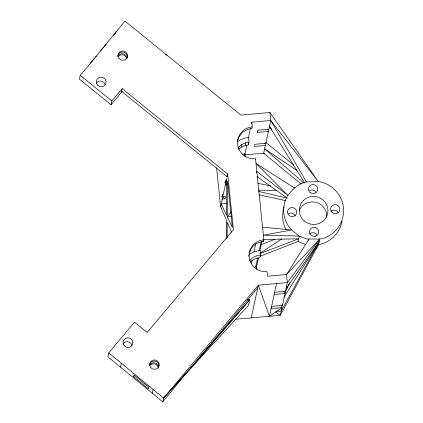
<?xml version="1.0" encoding="UTF-8"?>
<svg xmlns="http://www.w3.org/2000/svg" width="423" height="423" viewBox="0 0 423 423"><rect width="100%" height="100%" fill="white"/><g stroke="black" fill="none" stroke-linecap="round" stroke-linejoin="round"><path stroke-width="0.63" d="M226.442 238.768L226.532 220.404L220.621 206.773L216.618 167.757M227.114 237.615L227.251 222.059L231.672 232.238M276.536 283.558L258.337 285.165L269.467 316.282L280.306 315.294L318.514 244.505L319.693 239.053L306.532 238.921L299.241 236.082L291.685 229.964L288.031 225.464A29.996 29.361 12.2 0 1 287.365 196.082L287.873 195.41C292.605 189.24 298.437 183.36 306.421 181.985L318.397 181.673L320.756 181.948A29.996 29.361 12.2 0 1 343.603 210.041A29.996 29.361 12.2 0 1 322.04 238.72L319.693 239.053L287.381 282.596L276.536 283.558L269.467 316.282L235.474 319.212M94.382 58.554L80.222 75.336L79.397 79.154L111.043 104.782L122.231 91.447M111.043 104.782L111.868 100.965L122.21 88.64L227.69 174.07L233.396 229.678L147.215 332.378L134.556 322.125L108.7 352.935L107.876 356.748L162.797 401.85L189.478 369.247L257.75 287.889L258.337 285.165L163.622 398.032L162.797 401.85M121.385 92.457L122.21 88.64M120.534 367L121.359 363.188L108.7 352.935M133.679 376.623L134.033 374.984L148.658 387.114L148.304 388.753L133.679 376.623L134.54 375.624M152.248 393.305L153.073 389.493L121.359 363.188M222.287 199.053L222.017 196.394L222.487 194.215L222.757 196.875L225.47 196.626L224.994 198.81L222.287 199.053L220.621 206.773M222.757 196.875L225.332 184.973L225.057 182.313L225.533 180.135L225.803 182.794L226.887 182.694M225.803 182.794L226.744 178.432L226.559 215.307L221.208 204.05L227.035 203.521M121.618 91.368L227.098 176.798L227.69 174.07M153.073 389.493L163.622 398.032L248.587 305.163L249.766 299.711L247.185 299.933M238.35 148.616L238.704 146.982L242.009 144.37L245.906 142.688L248.962 142.234L248.475 137.464L250.485 128.174M238.588 149.335L241.422 147.093L242.009 144.37M241.422 147.093L245.314 145.412L245.906 142.688M244.827 156.098L244.706 154.908L246.815 145.147M251.421 123.844L251.775 122.205L270.746 120.497L318.397 181.673L269.932 112.513L240.983 115.125L124.954 21.15L90.564 63.011M251.775 122.205L252.251 126.863L251.902 128.497A16.36 16.016 12.2 0 0 237.515 141.16M245.314 145.412L248.375 144.957L248.962 142.234M268.14 128.941L268.394 131.394L257.549 132.373L258.019 130.194L268.864 129.216L270.746 120.497L269.932 112.513M255.291 159.878L255.529 158.789A16.36 16.016 12.2 0 1 237.626 144.291A16.36 16.016 12.2 0 1 252.251 126.863M256.555 172.674L256.824 171.426L287.873 195.41L256.005 163.447L294.434 188.008M265.094 143.022L265.348 145.48L263.677 153.2L301.187 184.095M268.394 131.394L265.818 143.297L254.979 144.275L254.503 146.453L265.348 145.48M250.279 249.554L249.21 254.509L253.964 251.817L260.066 250.432L262.006 241.454M251.368 263.83L252.171 260.113M253.964 251.817L255.704 243.764M253.974 267.241L255.746 266.781L257.618 258.109M259.278 250.427L261.155 241.76M256.798 269.393L256.528 266.781L258.421 258.041M260.066 250.432L260.536 255.011L259.944 257.739L255.883 258.617A16.36 16.016 12.2 0 0 250.231 262.054M248.798 256.327A16.36 16.016 12.2 0 1 259.399 242.273L263.481 241.385L263.836 239.751L255.529 158.789M274.654 292.298L285.493 291.32L286.08 288.592L319.101 241.776L281.253 310.968L275.722 311.941L280.306 315.294L281.977 307.6L281.723 305.11M271.608 306.389L282.448 305.411L285.023 293.504L284.769 291.019M259.918 256.317L298.062 241.528L299.241 236.082L263.365 235.172L291.685 229.964L262.546 227.188M308.658 240.285L308.89 239.196L286.551 274.527L287.381 282.596L286.08 288.592L286.926 286.82M251.267 317.847L257.75 287.889M100.748 51.125L101.086 50.115L103.667 47.127M284.066 206.873L283.357 208.655L282.506 216.275L282.807 218.183A26.21 25.66 12.2 0 0 286.186 229.821M284.795 293.308L289.718 282.553M115.114 33.539L116.336 31.418L113.798 35.093M315.727 248.983L318.514 244.505L320.861 244.166A29.996 29.361 12.2 0 0 341.974 221.24M283.939 297.316L319.101 241.776M231.339 211.637L227.299 216.862L232.359 227.5L227.622 181.345L227.299 216.862L231.836 216.465M104.872 46.139L106.11 44.642M95.656 57.068L96.502 56.079M104.529 46.133L105.824 44.637M188.801 370.337L249.766 299.711L197.504 359.682M163.622 398.032L189.478 369.247M319.693 239.053L286.551 274.527L267.579 276.235L267.029 271.672A16.36 16.016 12.2 0 1 249.544 259.167A16.36 16.016 12.2 0 1 259.754 240.634L263.836 239.751M269.467 316.282L281.977 307.6L271.138 308.579L271.011 307.336M259.886 253.43L281.787 238.873M260.933 244.843L274.807 239.249M259.949 253.562L298.649 238.805L263.741 239.503M260.536 255.011L256.475 255.889A16.36 16.016 12.2 0 0 249.575 260.637M244.706 154.908L263.677 153.2L264.793 153.903M225.332 184.973L226.961 184.825M274.183 294.482L285.023 293.504M255.746 266.781L256.528 266.781M258.659 190.149L276.901 190.445M257.776 183.27L270.657 185.93M259.156 194.781L286.054 200.719M258.543 191.397L287.28 198.133M298.062 241.528L305.353 244.372M165.456 54.461L167.148 55.323M296.972 170.469L264.624 148.838L303.846 182.979M256.946 176.544L286.752 197.758M265.861 142.514L293.636 164.907M225.057 182.313L227.051 183.92M80.222 75.336L111.868 100.965M222.017 196.394L224.994 198.81M271.973 129.512L269.451 126.493L304.782 183.027M270.746 120.497L306.421 181.985M285.366 290.078L285.493 291.32M282.321 304.169L282.448 305.411M281.126 309.721L281.253 310.968M257.422 131.146L257.549 132.373M263.344 240.074L263.481 241.385M248.253 143.767L248.375 144.957M245.245 156.801L244.938 153.819A21.134 20.685 12.2 0 0 242.516 154.178M256.121 266.167L256.248 267.421M226.966 175.497L227.098 176.798M309.578 190.609A4.637 4.537 12.2 0 1 315.944 192.19M288.195 213.874A4.637 4.537 12.2 0 1 295.259 215.931M331.336 210.929A4.637 4.537 12.2 0 1 338.374 213.065M309.657 234.035A4.637 4.537 12.2 0 1 311.725 232.867L312.925 232.713A4.637 4.537 12.2 0 1 316.949 234.998M299.262 210.374A14.313 14.012 12.2 0 1 300.097 208.74L302.376 205.858A14.313 14.012 12.2 0 1 318.535 203.236A14.313 14.012 12.2 0 1 326.709 217.258M237.287 141.895A21.134 20.685 12.2 0 1 248.475 137.464M123.162 343.613A4.907 4.806 12.2 0 1 131.976 345.755M96.243 83.204A4.907 4.806 12.2 0 1 105.174 84.785M118.197 56.465A4.769 4.669 12.2 0 1 126.662 58.913M117.8 55.952A4.769 4.669 12.2 0 1 123.828 52.198A4.769 4.669 12.2 0 1 126.889 58.58M117.79 56.418A4.769 4.669 12.2 0 1 126.9 57.824M149.969 365.414A4.769 4.669 12.2 0 1 158.371 368.073M149.536 365.345A4.769 4.669 12.2 0 1 158.609 366.984M149.515 364.875A4.769 4.669 12.2 0 1 155.035 361.12A4.769 4.669 12.2 0 1 158.911 366.567M287.545 211.389L287.524 212.573A4.637 4.537 12.2 0 0 294.54 216A4.637 4.537 12.2 0 0 294.688 208.343A4.637 4.537 12.2 0 0 287.545 211.389M303.55 200.407L301.271 203.289A14.313 14.012 12.2 0 0 303.508 220.246L306.469 222.503A14.313 14.012 12.2 0 0 325.34 218.606A14.313 14.012 12.2 0 0 322.86 199.788A14.313 14.012 12.2 0 0 303.55 200.407M315.352 236.198L314.152 236.346A4.637 4.537 12.2 0 1 309.916 229.874A4.637 4.537 12.2 0 1 317.657 228.896A4.637 4.537 12.2 0 1 315.352 236.198M331.463 211.812A4.637 4.537 12.2 0 0 339.442 211.093A4.637 4.537 12.2 0 0 334.757 204.663A4.637 4.537 12.2 0 0 331.463 211.812M309.959 192.317A4.637 4.537 12.2 0 0 317.662 190.181A4.637 4.537 12.2 0 0 311.862 184.692A4.637 4.537 12.2 0 0 309.959 192.317M124.151 345.649A4.907 4.806 12.2 0 0 132.536 344.412A4.907 4.806 12.2 0 0 127.186 337.898A4.907 4.806 12.2 0 0 124.151 345.649M97.613 85.224A4.907 4.806 12.2 0 0 105.898 83.458A4.907 4.806 12.2 0 0 100.135 77.287A4.907 4.806 12.2 0 0 97.613 85.224M118.921 58.342A4.769 4.669 12.2 0 0 127.127 57.491A4.769 4.669 12.2 0 0 122.21 50.94A4.769 4.669 12.2 0 0 118.921 58.342M150.546 367.28A4.769 4.669 12.2 0 0 158.773 366.635A4.769 4.669 12.2 0 0 154.025 359.968A4.769 4.669 12.2 0 0 150.546 367.28"/></g></svg>
